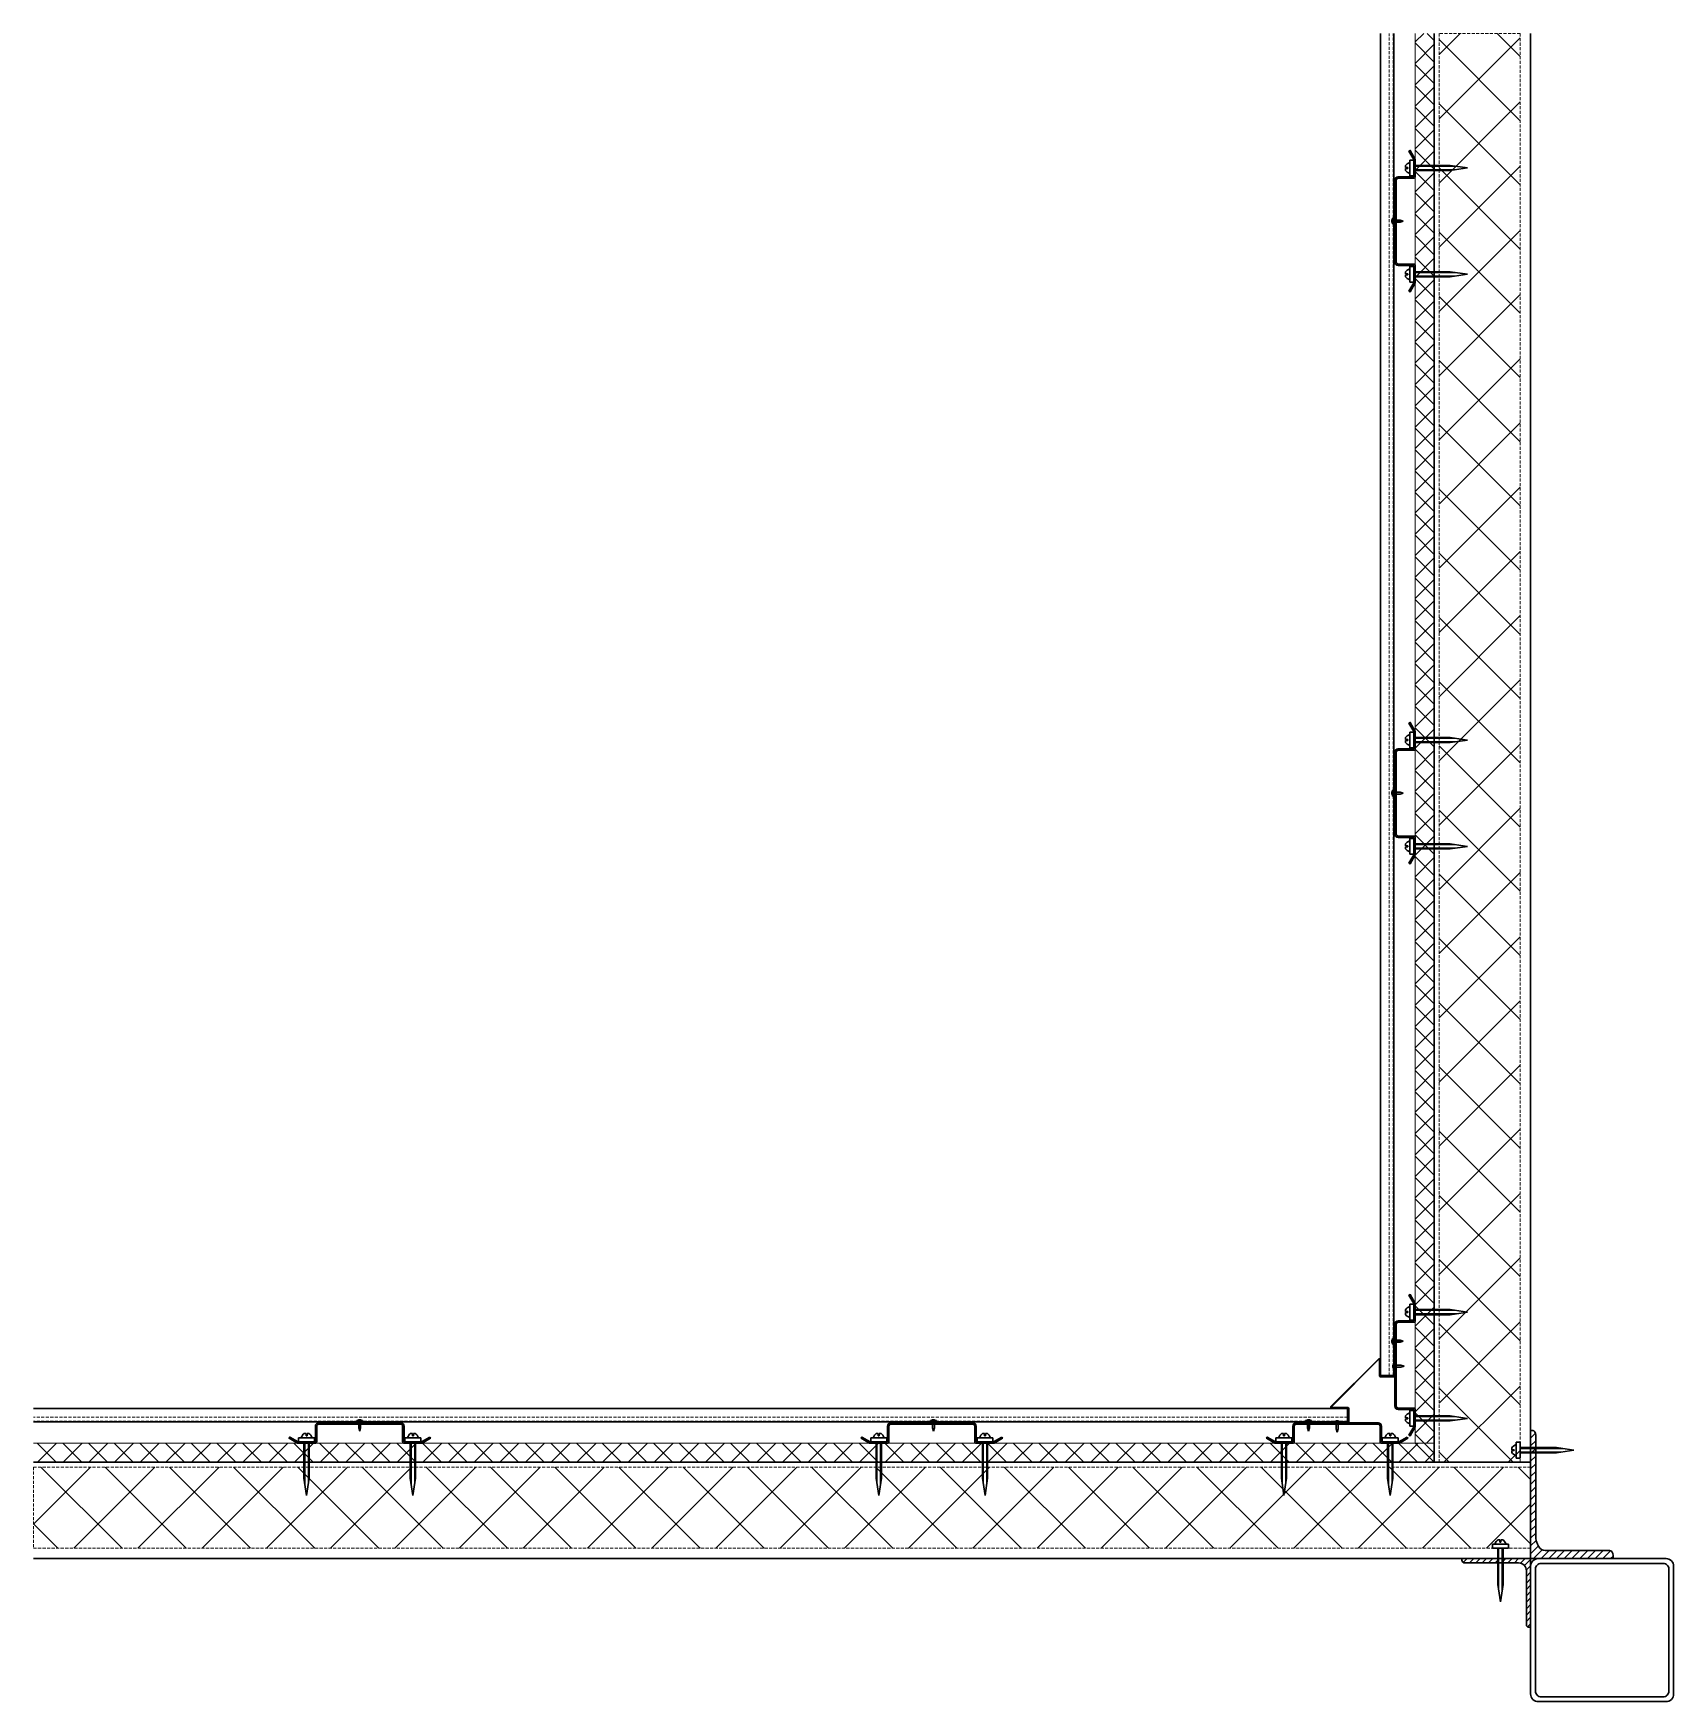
# Model space of a CAD drawing. Header units: millimetres. Extents: x 3616 to 17812, y 1698 to 9799.
# Drawn here: x 15886 to 17606, y 1698 to 3448 of the extents above; entities that cross this region are included whole.
import ezdxf

# ---------------------------------------------------------------- set-up
doc = ezdxf.new("R2010")
doc.units = ezdxf.units.MM
doc.linetypes.add('невидимая2', pattern=[4.7625, 3.175, -1.5875])
for name, color, linetype, lineweight in [('1', 250, 'Continuous', 30), ('2', 5, 'Continuous', 30), ('3', 4, 'Continuous', 15), ('30', 233, 'Continuous', 5), ('4', 233, 'Continuous', 30), ('6', 191, 'Continuous', 30), ('brackets 80х80', 250, 'Continuous', 30), ('column', 250, 'Continuous', 30), ('hatch', 6, 'Continuous', 5), ('hidden', 30, 'невидимая2', 5), ('Plofile 2', 250, 'Continuous', 30), ('Siding', 3, 'Continuous', 30)]:
    doc.layers.add(name, color=color, linetype=linetype, lineweight=lineweight)
pattern_1 = [(45, (-446.71, -7511.19), (-33.67596, 33.67596), []), (135, (-446.71, -7511.19), (-33.67596, -33.67596), [])]

# ---------------------------------------------------------------- blocks, each defined once
blk = doc.blocks.new('L')
at = {"layer": 'hatch'}
h = blk.add_hatch(dxfattribs=at)
h.set_pattern_fill('ANSI31', color=256, style=0)
h.set_pattern_definition([(225, (18.81922, -138.920135), (-0.04490128, 0.04490128), [])])
edge = h.paths.add_edge_path()
edge.add_line((0.1, 0.21), (0.1, 0.964))
edge.add_arc((0.064, 0.964), 0.036, 0, 90)
edge.add_line((0.064, 1), (0.04, 1))
edge.add_line((0.04, 1), (0.04, 0.04))
edge.add_line((0.04, 0.04), (1, 0.04))
edge.add_line((1, 0.04), (1, 0.064))
edge.add_arc((0.964, 0.064), 0.036, 0, 90)
edge.add_line((0.964, 0.1), (0.21, 0.1))
edge.add_arc((0.21, 0.21), 0.11, 180, 270, ccw=False)
at = {"layer": '2'}
for p, q in [((0.04, 0.04), (0.04, 1)), ((0.064, 1), (0.04, 1)), ((0.1, 0.21), (0.1, 0.964)), ((1, 0.04), (0.04, 0.04)), ((0.964, 0.1), (0.21, 0.1)), ((1, 0.04), (1, 0.064))]:
    blk.add_line(p, q, dxfattribs=at)
for centre, radius, start, end in [((0.064, 0.964), 0.036, 0, 90), ((0.21, 0.21), 0.11, 180, 270), ((0.964, 0.064), 0.036, 0, 90)]:
    blk.add_arc(centre, radius, start, end, dxfattribs=at)
blk = doc.blocks.new('deco')
at = {"layer": '3'}
for p, q in [((-0.292, 0), (-0.292, 1.201)), ((0.293, 0), (0.293, 1.201))]:
    blk.add_line(p, q, dxfattribs=at)
at = {"layer": '4'}
for p, q in [((0, 1.485), (-0.5, 1)), ((0, 1.485), (0.5, 1)), ((-0.5, 0), (-0.5, 1)), ((0.5, 0), (0.5, 1)), ((0.5, 0), (-0.5, 0)), ((1.519, 0), (-1.519, 0)), ((-1.519, 0), (-1.519, -0.111)), ((-1.519, -0.111), (1.519, -0.111)), ((-0.084, -0.233), (-0.455, -0.233)), ((0.084, -0.166), (-0.084, -0.166)), ((-0.084, -0.166), (-0.084, -0.233)), ((0.084, -0.233), (0.084, -0.166)), ((0.455, -0.233), (0.084, -0.233)), ((1.519, -0.111), (1.519, 0))]:
    blk.add_line(p, q, dxfattribs=at)
for major_axis, start_param, end_param in [((-1.519, 0), 0.791077, 1.266344), ((1.519, 0), -1.266344, -0.791077)]:
    blk.add_ellipse((0, 0.245), major_axis=major_axis, ratio=0.329918, start_param=start_param, end_param=end_param, dxfattribs=at)

msp = doc.modelspace()

# ---------------------------------------------------------------- hatches: boundary and pattern name
at = {"layer": '30'}
h = msp.add_hatch(dxfattribs=at)
h.set_pattern_fill('ANSI37', color=24, scale=5, style=0)
h.set_pattern_definition([(45, (19119.359, -15296.694), (-11.22532, 11.22532), []), (135, (19119.359, -15296.694), (-11.22532, -11.22532), [])])
edge = h.paths.add_edge_path()
edge.add_line((17355.1, 3447.9), (17355.1, 1969.1))
edge.add_line((17355.1, 1969.1), (17335.1, 1969.1))
edge.add_line((17335.1, 1969.1), (17335.1, 3447.9))
h = msp.add_hatch(dxfattribs=at)
h.set_pattern_fill('ANSI37', color=256, scale=15, style=0)
h.set_pattern_definition(pattern_1)
h.paths.add_polyline_path([(17445.1, 3447.9), (17360, 3447.9), (17360, 1949.1), (17445.1, 1949.1)])
h = msp.add_hatch(dxfattribs=at)
h.set_pattern_fill('ANSI37', color=24, scale=6, style=0)
h.set_pattern_definition([(45, (19119.359, -15296.694), (-13.470384, 13.470384), []), (135, (19119.359, -15296.694), (-13.470384, -13.470384), [])])
edge = h.paths.add_edge_path()
edge.add_line((15885.9, 1949.1), (17355.1, 1949.1))
edge.add_line((17355.1, 1949.1), (17355.1, 1969.1))
edge.add_line((17355.1, 1969.1), (15885.9, 1969.1))
h = msp.add_hatch(dxfattribs=at)
h.set_pattern_fill('ANSI37', color=256, scale=15, style=0)
h.set_pattern_definition(pattern_1)
h.paths.add_polyline_path([(15885.9, 1859.1), (17456.1, 1859.1), (17456.1, 1944.1), (15885.9, 1944.1)])

# ---------------------------------------------------------------- linework, layer by layer
at = {"layer": '1'}
for points in [[(17328.5, 3177.6), (17333.5, 3186.3, 0.131652), (17333.6, 3186.5), (17333.6, 3204, 0.414214), (17333.1, 3204.5), (17317.1, 3204.5, -0.414214), (17313.6, 3208), (17313.6, 3294, -0.414214), (17317.1, 3297.5), (17333.1, 3297.5, 0.414214), (17333.6, 3298), (17333.6, 3315.4, 0.131652), (17333.5, 3315.7), (17328.5, 3324.3), (17329.8, 3325.1), (17329.8, 3325.1), (17329.8, 3325.1), (17334.8, 3316.4, -0.131652), (17335.1, 3315.4), (17335.1, 3298, -0.414214), (17333.1, 3296), (17317.1, 3296, 0.414214), (17315.1, 3294), (17315.1, 3208, 0.414214), (17317.1, 3206), (17333.1, 3206, -0.414214), (17335.1, 3204), (17335.1, 3186.5, -0.131652), (17334.8, 3185.5), (17329.8, 3176.9)], [(17328.5, 2577.6), (17333.5, 2586.3, 0.131652), (17333.6, 2586.5), (17333.6, 2604, 0.414214), (17333.1, 2604.5), (17317.1, 2604.5, -0.414214), (17313.6, 2608), (17313.6, 2694, -0.414214), (17317.1, 2697.5), (17333.1, 2697.5, 0.414214), (17333.6, 2698), (17333.6, 2715.4, 0.131652), (17333.5, 2715.7), (17328.5, 2724.3), (17329.8, 2725.1), (17329.8, 2725.1), (17329.8, 2725.1), (17334.8, 2716.4, -0.131652), (17335.1, 2715.4), (17335.1, 2698, -0.414214), (17333.1, 2696), (17317.1, 2696, 0.414214), (17315.1, 2694), (17315.1, 2608, 0.414214), (17317.1, 2606), (17333.1, 2606, -0.414214), (17335.1, 2604), (17335.1, 2586.5, -0.131652), (17334.8, 2585.5), (17329.8, 2576.9)], [(17328.5, 1977.6), (17333.5, 1986.3, 0.131652), (17333.6, 1986.5), (17333.6, 2004, 0.414214), (17333.1, 2004.5), (17317.1, 2004.5, -0.414214), (17313.6, 2008), (17313.6, 2094, -0.414214), (17317.1, 2097.5), (17333.1, 2097.5, 0.414214), (17333.6, 2098), (17333.6, 2115.4, 0.131652), (17333.5, 2115.7), (17328.5, 2124.3), (17329.8, 2125.1), (17329.8, 2125.1), (17329.8, 2125.1), (17334.8, 2116.4, -0.131652), (17335.1, 2115.4), (17335.1, 2098, -0.414214), (17333.1, 2096), (17317.1, 2096, 0.414214), (17315.1, 2094), (17315.1, 2008, 0.414214), (17317.1, 2006), (17333.1, 2006, -0.414214), (17335.1, 2004), (17335.1, 1986.5, -0.131652), (17334.8, 1985.5), (17329.8, 1976.9)], [(16301.5, 1975.6), (16292.9, 1970.6, -0.131652), (16292.6, 1970.6), (16275.1, 1970.6, -0.414214), (16274.6, 1971.1), (16274.6, 1987.1, 0.414214), (16271.1, 1990.6), (16185.1, 1990.6, 0.414214), (16181.6, 1987.1), (16181.6, 1971.1, -0.414214), (16181.1, 1970.6), (16163.7, 1970.6, -0.131652), (16163.4, 1970.6), (16154.8, 1975.6), (16154, 1974.3), (16154, 1974.3), (16154, 1974.3), (16162.7, 1969.3, 0.131652), (16163.7, 1969.1), (16181.1, 1969.1, 0.414214), (16183.1, 1971.1), (16183.1, 1987.1, -0.414214), (16185.1, 1989.1), (16271.1, 1989.1, -0.414214), (16273.1, 1987.1), (16273.1, 1971.1, 0.414214), (16275.1, 1969.1), (16292.6, 1969.1, 0.131652), (16293.6, 1969.3), (16302.2, 1974.3)], [(16901.5, 1975.6), (16892.9, 1970.6, -0.131652), (16892.6, 1970.6), (16875.1, 1970.6, -0.414214), (16874.6, 1971.1), (16874.6, 1987.1, 0.414214), (16871.1, 1990.6), (16785.1, 1990.6, 0.414214), (16781.6, 1987.1), (16781.6, 1971.1, -0.414214), (16781.1, 1970.6), (16763.7, 1970.6, -0.131652), (16763.4, 1970.6), (16754.8, 1975.6), (16754, 1974.3), (16754, 1974.3), (16754, 1974.3), (16762.7, 1969.3, 0.131652), (16763.7, 1969.1), (16781.1, 1969.1, 0.414214), (16783.1, 1971.1), (16783.1, 1987.1, -0.414214), (16785.1, 1989.1), (16871.1, 1989.1, -0.414214), (16873.1, 1987.1), (16873.1, 1971.1, 0.414214), (16875.1, 1969.1), (16892.6, 1969.1, 0.131652), (16893.6, 1969.3), (16902.2, 1974.3)], [(17326.5, 1975.6), (17317.9, 1970.6, -0.131652), (17317.6, 1970.6), (17300.2, 1970.6, -0.414214), (17299.7, 1971.1), (17299.7, 1987.1, 0.414214), (17296.2, 1990.6), (17210.2, 1990.6, 0.414214), (17206.7, 1987.1), (17206.7, 1971.1, -0.414214), (17206.2, 1970.6), (17188.7, 1970.6, -0.131652), (17188.5, 1970.6), (17179.8, 1975.6), (17179.1, 1974.3), (17179.1, 1974.3), (17179.1, 1974.3), (17187.7, 1969.3, 0.131652), (17188.7, 1969.1), (17206.2, 1969.1, 0.414214), (17208.2, 1971.1), (17208.2, 1987.1, -0.414214), (17210.2, 1989.1), (17296.2, 1989.1, -0.414214), (17298.2, 1987.1), (17298.2, 1971.1, 0.414214), (17300.2, 1969.1), (17317.6, 1969.1, 0.131652), (17318.6, 1969.3), (17327.3, 1974.3)]]:
    msp.add_lwpolyline(points, format="xyb", close=True, dxfattribs=at)
at = {"layer": '30', "color": 24}
msp.add_line((17355.1, 1949.1), (17335.1, 1969.1), dxfattribs=at)
for points in [[(17355.1, 3447.9), (17355.1, 1969.1), (17335.1, 1969.1), (17335.1, 3447.9)], [(15885.9, 1949.1), (17355.1, 1949.1), (17355.1, 1969.1), (15885.9, 1969.1)]]:
    msp.add_lwpolyline(points, dxfattribs=at)
at = {"layer": '30', "linetype": 'невидимая2'}
msp.add_lwpolyline([(17445.1, 3447.9), (17360, 3447.9), (17360, 1949.1), (17445.1, 1949.1)], close=True, dxfattribs=at)
at = {"layer": '6'}
msp.add_lwpolyline([(17237, 1991.1), (17264, 1991.1, 0.414214), (17265, 1992.1), (17265, 2005.1, 0.414214), (17264, 2006.1), (17247.4, 2006.1, -0.668179), (17246.7, 2007.8), (17296.4, 2057.4, -0.668179), (17298.1, 2056.7), (17298.1, 2040.1, 0.414214), (17299.1, 2039.1), (17312.1, 2039.1, 0.414214), (17313.1, 2040.1), (17313.1, 2067.1), (17313.6, 2067.1), (17313.6, 2040.1, -0.414214), (17312.1, 2038.6), (17299.1, 2038.6, -0.414214), (17297.6, 2040.1), (17297.6, 2056.7, 0.668179), (17296.7, 2057.1), (17247.1, 2007.4, 0.668179), (17247.4, 2006.6), (17264, 2006.6, -0.414214), (17265.5, 2005.1), (17265.5, 1992.1, -0.414214), (17264, 1990.6), (17237, 1990.6)], format="xyb", close=True, dxfattribs=at)
at = {"layer": 'column'}
for points in [[(17464.1, 1698.1), (17598.1, 1698.1, 0.414214), (17606.1, 1706.1), (17606.1, 1840.1, 0.414214), (17598.1, 1848.1), (17464.1, 1848.1, 0.414214), (17456.1, 1840.1), (17456.1, 1706.1, 0.414214)], [(17467.1, 1703.1), (17595.1, 1703.1, 0.414214), (17601.1, 1709.1), (17601.1, 1837.1, 0.414214), (17595.1, 1843.1), (17467.1, 1843.1, 0.414214), (17461.1, 1837.1), (17461.1, 1709.1, 0.414214)]]:
    msp.add_lwpolyline(points, format="xyb", close=True, dxfattribs=at)
at = {"layer": 'hidden'}
for p, q in [((17307.7, 2040.1), (17307.7, 3447.9)), ((17312.1, 2040.1), (17312.1, 3447.9)), ((17264.1, 1996.5), (15885.9, 1996.5)), ((17264.1, 1992.1), (15885.9, 1992.1))]:
    msp.add_line(p, q, dxfattribs=at)
for points in [[(17360, 1949.1), (17360, 3447.9)], [(17445.1, 1949.1), (17445.1, 3447.9)], [(17456.1, 1944.1), (15885.9, 1944.1)], [(17456.1, 1859.1), (15885.9, 1859.1)]]:
    msp.add_lwpolyline(points, dxfattribs=at)
msp.add_lwpolyline([(15885.9, 1859.1), (17456.1, 1859.1), (17456.1, 1944.1), (15885.9, 1944.1)], close=True, dxfattribs=at)
at = {"layer": 'Plofile 2'}
for points in [[(17355.1, 3447.9), (17355.1, 1949.1), (17456.1, 1949.1), (17456.1, 3447.9)], [(15885.9, 1848.1), (17456.1, 1848.1), (17456.1, 1949.1), (15885.9, 1949.1)]]:
    msp.add_lwpolyline(points, dxfattribs=at)
at = {"layer": 'Siding'}
for points in [[(17312.6, 3447.9), (17312.6, 2040.1), (17298.6, 2040.1), (17298.6, 3447.9)], [(15885.9, 1991.6), (17264.1, 1991.6), (17264.1, 2005.6), (15885.9, 2005.6)]]:
    msp.add_lwpolyline(points, dxfattribs=at)

# ---------------------------------------------------------------- block references
at = {"layer": '1'}
for p, xscale, yscale, zscale, rotation in [((17333.6, 3306.7), 5.5, 38, 5.5, 270), ((17312.1, 3251), 2, 7, 2, 269.9999999999913), ((17333.6, 3195.2), 5.5, 38, 5.5, 270), ((17333.6, 2706.7), 5.5, 38, 5.5, 270), ((17312.1, 2651), 2, 7, 2, 269.9999999999913), ((17333.6, 2595.2), 5.5, 38, 5.5, 270), ((17333.6, 2106.7), 5.5, 38, 5.5, 270), ((17312.1, 2076.1), 2, 7, 2, 269.9999999999913), ((17313.1, 2049.9), 2, 7, 2, 269.9999999999913), ((17333.6, 1995.2), 5.5, 38, 5.5, 270), ((16172.4, 1970.6), 5.5, 38, 5.5, 180), ((16228.1, 1992.1), 2, 7, 2, 179.9999999999913), ((16283.9, 1970.6), 5.5, 38, 5.5, 180), ((16772.4, 1970.6), 5.5, 38, 5.5, 180), ((16829.8, 1992.1), 2, 7, 2, 179.9999999999913), ((16883.9, 1970.6), 5.5, 38, 5.5, 180), ((17197.4, 1970.6), 5.5, 38, 5.5, 180), ((17223.2, 1992.1), 2, 7, 2, 179.9999999999913), ((17253.2, 1991.1), 2, 7, 2, 179.9999999999913), ((17308.9, 1970.6), 5.5, 38, 5.5, 180), ((17445.1, 1961.8), 5.5, 38, 5.5, 270), ((17424.4, 1859.1), 5.5, 38, 5.5, 180)]:
    msp.add_blockref('deco', p, dxfattribs=dict(at, xscale=xscale, yscale=yscale, zscale=zscale, rotation=rotation))
at = {"layer": '6', "xscale": 90, "yscale": 140, "zscale": 90}
msp.add_blockref('L', (17452.5, 1842.5), dxfattribs=at)
at = {"layer": 'brackets 80х80', "xscale": -75, "yscale": 75, "zscale": 75, "rotation": 90}
msp.add_blockref('L', (17459.1, 1851.1), dxfattribs=at)

doc.saveas('drawing.dxf')
